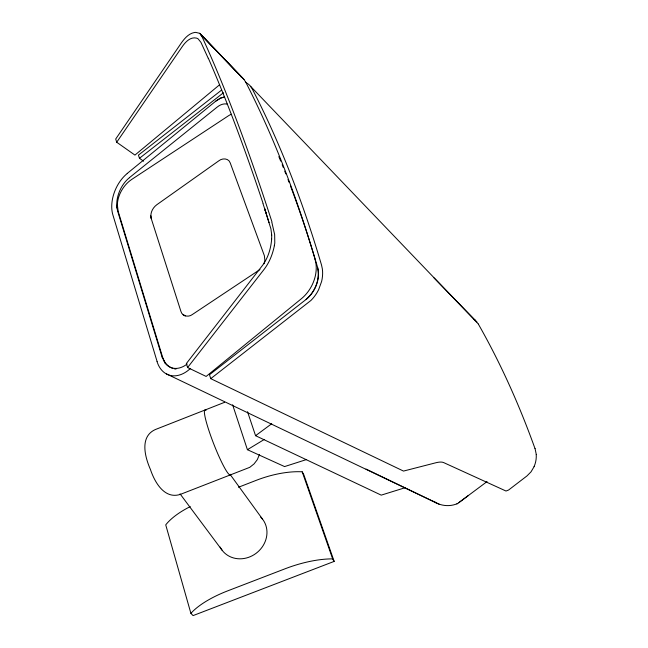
<?xml version="1.0" encoding="UTF-8"?>
<svg xmlns="http://www.w3.org/2000/svg" width="648" height="648" viewBox="0 0 648 648"><rect width="100%" height="100%" fill="white"/><g stroke="black" fill="none" stroke-linecap="round" stroke-linejoin="round"><path stroke-width="0.97" d="M259.961 269.544L192.359 314.515C188.633 317.504 182.169 316.362 180.913 311.372L151.235 218.538C149.826 213.394 152.588 207.83 156.743 204.776L218.789 160.842C222.199 157.95 228.631 158.047 230.21 162.883L264.376 255.717L264.87 260.391L264.028 263.744M271.674 238.982C270.921 248.249 268.248 257.564 262.715 265.137L186.341 363.56L187.596 367.546L206.137 376.439L301.685 298.477C308.489 292.75 313.243 284.756 315.293 276.129A30.885 22.478 -65.5 0 0 315.949 263.428L315.131 259.581M117.353 204.881L116.956 207.935L117.644 211.094L162.065 356.991L165.07 363.018L162.616 357.267L118.179 211.426L117.353 204.881A24.503 17.051 -58.1 0 1 131.852 179.342L228.234 115.927A16.346 11.599 -53.9 0 1 231.417 114.251M274.363 245.73C272.703 254.089 269.495 262.221 264.344 269.058L187.596 367.546M259.508 454.483L257.272 459.707L254.048 463.919L249.739 467.346L180.476 494.343C164.454 499.689 154.629 482.055 150.433 469.468C145.014 457.132 139.401 436.817 155.228 429.592L224.564 402.327M534.122 466.633L531.02 471.849L526.946 475.948L508.575 490.034L506.015 491.03L443.637 462.583A13.057 5.216 -24.7 0 0 436.055 462.713L403.502 471.08L210.738 378.651L209.474 374.738L306.091 299.457C315.26 291.9 320.533 279.296 317.633 267.535A1213.615 596.978 -80.5 0 0 290.507 186.073M219.656 84.71L134.938 155.091L116.713 142.236L182.631 46.073C185.741 41.715 190.561 36.709 196.449 38.094A24.276 12.215 -78.2 0 1 198.134 38.888L200.929 42.339L208.373 58.62M306.091 299.457C315.058 291.77 320.25 279.264 317.633 267.535M190.544 368.437L189.046 369.684A32.813 22.712 -69.9 0 1 157.035 361.527M224.386 96.925L220.571 98.067L215.873 101.064L127.243 173.429M129.365 177.706L217.096 107.147A16.637 10.976 -62.4 0 1 227.513 104.247M221.592 90.08L138.437 155.115L139.466 158.282L143.597 161.198M139.466 158.282L223.447 92.761M210.738 378.651L310.935 300.453A31.347 23.369 -63 0 0 318.614 289.721L321.643 281.386A30.731 22.899 -63.1 0 0 322.348 268.896L321.538 265.097A1219.155 600.064 -80.5 0 0 252.185 88.784L250.582 86.346A28.472 19.189 -59.6 0 0 246.289 82.823M166.496 373.928L435.893 502.735C442.495 506.21 450.838 506.631 457.618 503.496A23.895 19.505 -76.9 0 0 458.671 502.759L468.561 495.38M458.671 502.759L487.053 481.585M247.528 411.699L255.563 435.691L271.706 423.743M456.905 503.95L457.618 503.496M215.873 101.064L220.547 98.156L224.321 97.111M232.616 404.789L247.406 449.696L264.335 439.417M238.464 487.255L256.26 480.33A58.182 24.697 -18.6 0 1 302.195 471.809L303.782 474.644L334.157 561.403L193.072 615.6L190.901 613.356L165.734 524.864A58.174 24.527 -17.5 0 1 190.253 506.598M306.593 459.521L284.577 466.576L247.406 449.696M405.024 487.75L381.226 495.137L255.563 435.691M365.99 469.055L439.093 504.176M163.345 360.223L163.92 360.515A26.228 19.602 -62 0 0 172.83 368.38M162.065 356.991L162.616 357.267M183.125 314.766L185.425 315.957M117.644 211.094L118.179 211.426M117.515 208.283L116.956 207.935A24.729 15.9 -66.1 0 1 129.381 177.746M184.162 315.301L184.753 315.698M433.731 501.301L435.893 502.735M199.722 33.331L242.044 77.517L199.722 33.331L195.769 32.4A30.65 15.244 -77.3 0 0 194.481 32.489C188.811 33.518 184.761 38.175 181.553 42.63L115.7 139.02L116.713 142.236M250.582 86.346L478.37 324.016M434.047 277.927L476.969 321.983M245.6 81.972L244.004 79.502L200.329 34.02L201.569 36.191M180.055 493.865L222.053 550.168M230.486 474.944L262.505 519.097M302.195 471.809L332.659 558.884L334.157 561.403M263.007 203.658L266.085 213.119M269.066 222.645L264.562 208.381L270.913 228.874L271.739 235.127M157.091 361.479L112.833 214.731A30.683 19.715 -66.1 0 1 127.259 173.494M271.885 222.434L274.655 234.617L274.793 243.016A32.991 18.695 -81 0 1 274.306 245.722M535.062 448.554L536.277 454.45M150.83 215.768L151.235 218.538M151.049 217.291L151.097 217.939M278.843 156.605A1213.615 596.978 -80.5 0 1 280.697 161.109M282.172 164.738A1213.615 596.978 -80.5 0 1 283.273 167.476M284.731 171.145A1213.615 596.978 -80.5 0 1 285.825 173.915M287.996 179.496A1213.615 596.978 -80.5 0 1 289.073 182.307M536.228 454.467A20.922 16.905 -80.2 0 1 534.074 466.609M478.337 324.073A715.943 415.814 -89.9 0 1 535.013 448.61M474.053 319.367A19.853 15.188 -73.1 0 1 475.3 320.282M208.348 58.263A649.215 110.8 77.6 0 1 263.031 203.294M271.666 235.159A26.131 14.426 -80.8 0 1 271.601 238.999M245.616 81.932A1197.455 572.111 -81.8 0 1 315.163 259.532M201.52 35.608A654.569 112.153 77.6 0 1 271.933 221.867M240.546 76.464A28.625 18.792 -62 0 1 244.004 79.502M187.167 363.974A26.471 18.33 -69.8 0 1 165.054 363.042M176.005 369.068A26.228 19.602 -62 0 1 174.385 368.809M230.712 474.287A34.846 4.147 68.7 0 1 213.476 443.248A34.846 4.147 68.7 0 1 206.024 410.362M190.901 613.356A60.305 21.992 -17.8 0 1 227.877 590.79L285.306 568.701A60.321 22.154 -18.7 0 1 332.659 558.884M260.707 517.072A25.507 23.028 -38.7 0 1 255.944 553.433A25.507 23.028 -38.7 0 1 220.15 547.082"/></g></svg>
